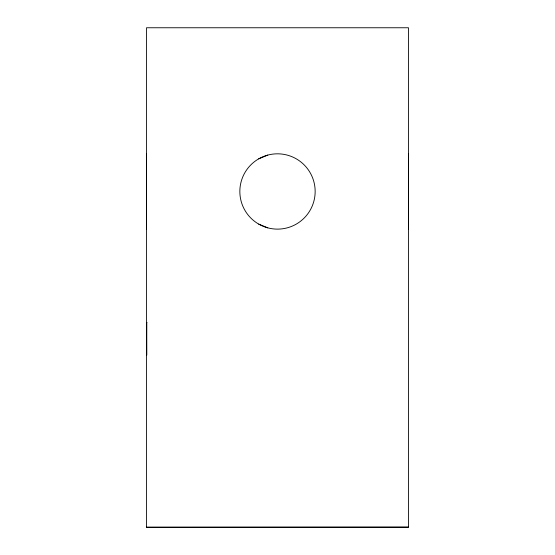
<?xml version="1.0" encoding="UTF-8"?>
<svg xmlns="http://www.w3.org/2000/svg" width="555" height="555" viewBox="0 0 555 555"><rect width="100%" height="100%" fill="white"/><g stroke="black" fill="none" stroke-linecap="round" stroke-linejoin="round"><path stroke-width="0.83" d="M146.527 229.125L146.527 153.818M408.473 229.125L408.473 153.818M146.527 527.25L146.527 27.757L408.473 27.757L408.473 527.25L146.527 527.25L408.473 527.097M267.753 227.841L258.672 224.081A37.657 37.657 0 0 1 258.672 158.862L267.753 155.102M146.936 322.434L146.527 322.434L146.666 355.158M146.797 322.434L146.721 355.158M258.672 224.081A37.657 37.657 0 0 0 315.157 191.468A37.657 37.657 0 0 0 258.672 158.862"/></g></svg>
